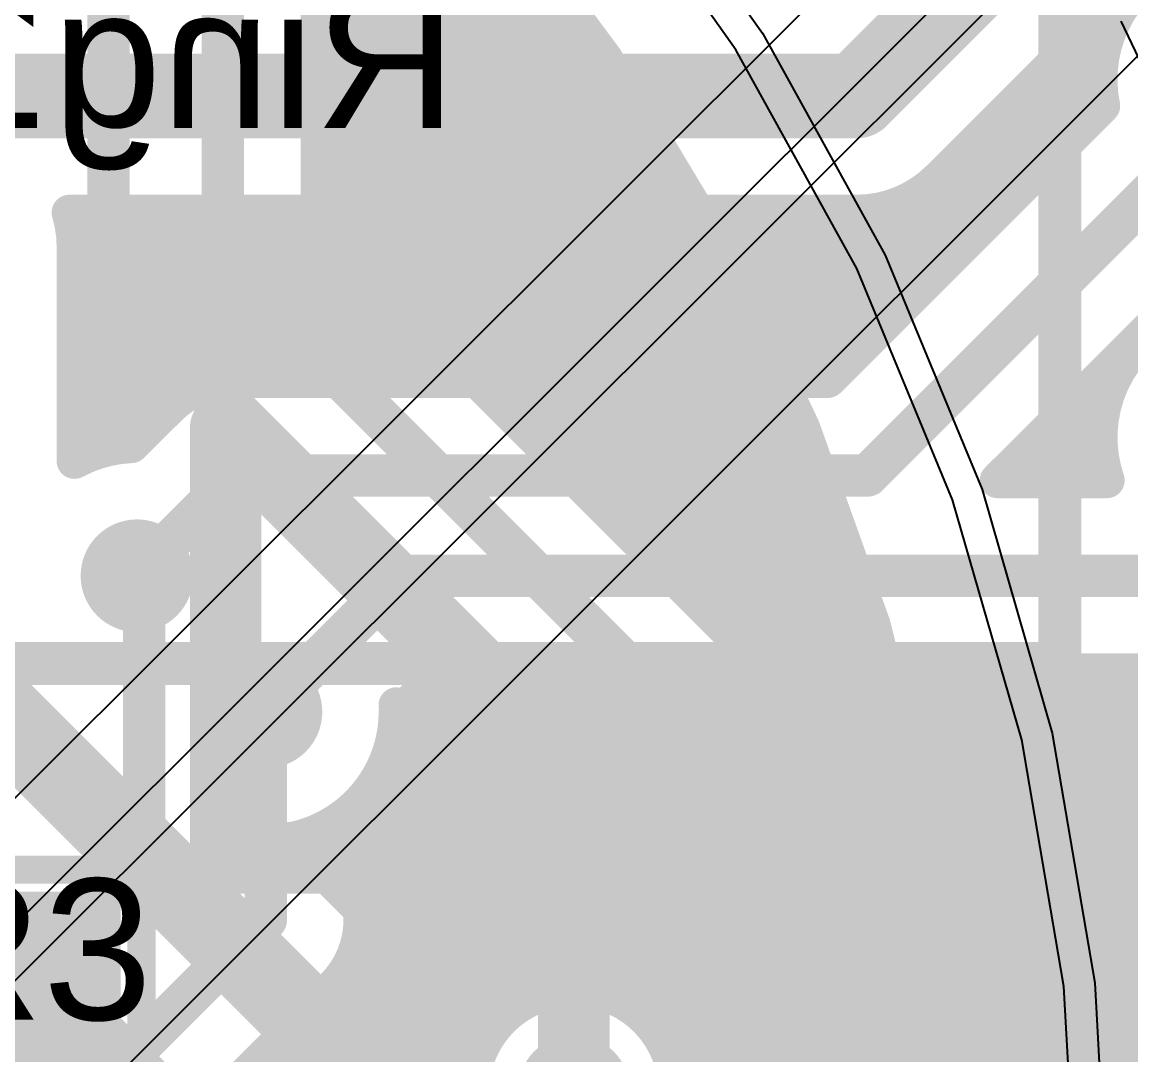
# Model space of a CAD drawing. Header units: inches. Extents: x 0 to 215, y 0 to 215.
# Drawn here: x 0.613 to 0.7678, y 0.7901 to 0.9343 of the extents above; entities that cross this region are included whole.
import ezdxf

# ---------------------------------------------------------------- set-up
doc = ezdxf.new("R2010")
doc.units = ezdxf.units.IN
doc.header["$MEASUREMENT"] = 0
for name, color, linetype in [('BottomLayer', 5, 'Continuous'), ('BottomOverlay', 54, 'Continuous'), ('BottomSolder', 6, 'Continuous'), ('TopLayer', 1, 'Continuous'), ('TopOverlay', 2, 'Continuous'), ('TopPaste', 8, 'Continuous'), ('TopSolder', 216, 'Continuous'), ('ViaHoleLayer', 16, 'Continuous')]:
    doc.layers.add(name, color=color, linetype=linetype)
doc.styles.add('Arial', font='', dxfattribs={"height": 0.2})
doc.styles.get('Arial').set_extended_font_data('Arial')

# ---------------------------------------------------------------- blocks, each defined once
blk = doc.blocks.new('SOIJ_8_L5_3_W5_3_P1_27_LS7_9_BL_8')
at = {"layer": 'TopOverlay'}
for points in [[(0.10723, 0.08884, 0.006, 0.006, 0), (-0.10586, 0.08884, 0.006, 0.006, 0)], [(0.10723, -0.08884, 0.006, 0.006, 0), (0.10723, 0.08884, 0.006, 0.006, 0)]]:
    blk.add_lwpolyline(points, format="xyseb", dxfattribs=at)
blk.add_lwpolyline([(0.10573, 0.08884, 0.003, 0.003, 1), (0.10873, 0.08884, 0.003, 0.003, 1)], format="xyseb", close=True, dxfattribs=at)
blk.add_lwpolyline([(0.10573, 0.08884, 0.003, 0.003, 1), (0.10873, 0.08884, 0.003, 0.003, 1)], format="xyseb", close=True, dxfattribs=at)
blk = doc.blocks.new('FBP4L_L1_0_W1_0_P0_65_BL_EP_9')
at = {"layer": 'TopSolder'}
for p in [(0.01713, 0.00539), (-0.0183, 0.00539), (-0.0183, -0.02218), (0.00729, -0.02218)]:
    blk.add_line(p, (-214.57936, -214.39436), dxfattribs=at)
blk = doc.blocks.new('BF82192__10')
at = {"layer": 'BottomOverlay'}
for points in [[(-0.2949, 0.07112, 0.01, 0.01, -1), (0.29565, 0.07112, 0.01, 0.01, 0)], [(-0.2949, 0.07112, 0.01, 0.01, -1), (0.29565, 0.07112, 0.01, 0.01, 0)], [(0.195, 0.185, 0.01, 0.01, 0), (0.255, 0.125, 0.01, 0.01, 0)], [(0.195, 0.17, 0.01, 0.01, 0), (0.195, 0.185, 0.01, 0.01, 0)], [(0.195, 0.125, 0.01, 0.01, 0), (0.195, 0.17, 0.01, 0.01, 0)], [(0.195, 0.125, 0.01, 0.01, 0), (0.255, 0.125, 0.01, 0.01, 0)]]:
    blk.add_lwpolyline(points, format="xyseb", dxfattribs=at)
for points in [[(0.1925, 0.185, 0.005, 0.005, 1), (0.1975, 0.185, 0.005, 0.005, 1)], [(0.1925, 0.185, 0.005, 0.005, 1), (0.1975, 0.185, 0.005, 0.005, 1)], [(0.1925, 0.17, 0.005, 0.005, 1), (0.1975, 0.17, 0.005, 0.005, 1)], [(0.1925, 0.17, 0.005, 0.005, 1), (0.1975, 0.17, 0.005, 0.005, 1)], [(0.1925, 0.125, 0.005, 0.005, 1), (0.1975, 0.125, 0.005, 0.005, 1)], [(0.1925, 0.125, 0.005, 0.005, 1), (0.1975, 0.125, 0.005, 0.005, 1)], [(0.2525, 0.125, 0.005, 0.005, 1), (0.2575, 0.125, 0.005, 0.005, 1)], [(0.2525, 0.125, 0.005, 0.005, 1), (0.2575, 0.125, 0.005, 0.005, 1)]]:
    blk.add_lwpolyline(points, format="xyseb", close=True, dxfattribs=at)
blk = doc.blocks.new('R0201_43')
at = {"layer": 'TopLayer'}
for points in [[(-0.01673, 0.00787), (-0.00492, 0.00787), (-0.00492, -0.00787), (-0.01673, -0.00787)], [(0.00492, 0.00787), (0.01673, 0.00787), (0.01673, -0.00787), (0.00492, -0.00787)]]:
    blk.add_hatch(color=1, dxfattribs=at).paths.add_polyline_path(points)
at = {"layer": 'TopPaste'}
for points in [[(-0.01673, 0.00787), (-0.00492, 0.00787), (-0.00492, -0.00787), (-0.01673, -0.00787)], [(0.00492, 0.00787), (0.01673, 0.00787), (0.01673, -0.00787), (0.00492, -0.00787)]]:
    blk.add_hatch(color=8, dxfattribs=at).paths.add_polyline_path(points)
at = {"layer": 'TopSolder'}
for points in [[(-0.02073, 0.01187), (-0.00092, 0.01187), (-0.00092, -0.01187), (-0.02073, -0.01187)], [(0.00092, 0.01187), (0.02073, 0.01187), (0.02073, -0.01187), (0.00092, -0.01187)]]:
    blk.add_hatch(color=216, dxfattribs=at).paths.add_polyline_path(points)
at = {"layer": 'TopOverlay'}
for points in [[(-0.02362, 0.01496, 0.00394, 0.00394, 0), (-0.00394, 0.01496, 0.00394, 0.00394, 0)], [(-0.02362, -0.01496, 0.00394, 0.00394, 0), (-0.02362, 0.01496, 0.00394, 0.00394, 0)], [(0.00394, 0.01496, 0.00394, 0.00394, 0), (0.02362, 0.01496, 0.00394, 0.00394, 0)], [(0.02362, -0.01496, 0.00394, 0.00394, 0), (0.02362, 0.01496, 0.00394, 0.00394, 0)], [(-0.02362, -0.01496, 0.00394, 0.00394, 0), (-0.00394, -0.01496, 0.00394, 0.00394, 0)], [(0.00394, -0.01496, 0.00394, 0.00394, 0), (0.02362, -0.01496, 0.00394, 0.00394, 0)]]:
    blk.add_lwpolyline(points, format="xyseb", dxfattribs=at)
for points in [[(-0.02461, 0.01496, 0.00197, 0.00197, 1), (-0.02264, 0.01496, 0.00197, 0.00197, 1)], [(-0.02461, 0.01496, 0.00197, 0.00197, 1), (-0.02264, 0.01496, 0.00197, 0.00197, 1)], [(-0.00492, 0.01496, 0.00197, 0.00197, 1), (-0.00295, 0.01496, 0.00197, 0.00197, 1)], [(0.00295, 0.01496, 0.00197, 0.00197, 1), (0.00492, 0.01496, 0.00197, 0.00197, 1)], [(0.02264, 0.01496, 0.00197, 0.00197, 1), (0.02461, 0.01496, 0.00197, 0.00197, 1)], [(0.02264, 0.01496, 0.00197, 0.00197, 1), (0.02461, 0.01496, 0.00197, 0.00197, 1)], [(-0.02461, -0.01496, 0.00197, 0.00197, 1), (-0.02264, -0.01496, 0.00197, 0.00197, 1)], [(-0.02461, -0.01496, 0.00197, 0.00197, 1), (-0.02264, -0.01496, 0.00197, 0.00197, 1)], [(-0.00492, -0.01496, 0.00197, 0.00197, 1), (-0.00295, -0.01496, 0.00197, 0.00197, 1)], [(0.00295, -0.01496, 0.00197, 0.00197, 1), (0.00492, -0.01496, 0.00197, 0.00197, 1)], [(0.02264, -0.01496, 0.00197, 0.00197, 1), (0.02461, -0.01496, 0.00197, 0.00197, 1)], [(0.02264, -0.01496, 0.00197, 0.00197, 1), (0.02461, -0.01496, 0.00197, 0.00197, 1)]]:
    blk.add_lwpolyline(points, format="xyseb", close=True, dxfattribs=at)
blk = doc.blocks.new('____73')
at = {"layer": 'BottomLayer'}
for p, q in [((0.24683, 0.27558), (0.26732, 0.24671)), ((0.33252, 0.21648), (0.31742, 0.24841)), ((0.26732, 0.24671), (0.28444, 0.21572)), ((0.28444, 0.21572), (0.29799, 0.18301)), ((0.29799, 0.18301), (0.30779, 0.14899)), ((0.30779, 0.14899), (0.31372, 0.11409)), ((0.31372, 0.11409), (0.31571, 0.07874))]:
    blk.add_line(p, q, dxfattribs=at)
at = {"layer": 'BottomSolder'}
for p, q in [((0.26363, 0.24439), (0.24343, 0.27287)), ((0.26363, 0.24439), (0.24343, 0.27287)), ((0.28052, 0.21383), (0.26363, 0.24439)), ((0.28052, 0.21383), (0.26363, 0.24439)), ((0.29388, 0.18157), (0.28052, 0.21383)), ((0.29388, 0.18157), (0.28052, 0.21383)), ((0.30355, 0.14802), (0.29388, 0.18157)), ((0.30355, 0.14802), (0.29388, 0.18157)), ((0.3094, 0.1136), (0.30355, 0.14802)), ((0.3094, 0.1136), (0.30355, 0.14802)), ((0.31132, 0.07939), (0.3094, 0.1136)), ((0.31132, 0.07939), (0.3094, 0.1136))]:
    blk.add_line(p, q, dxfattribs=at)

msp = doc.modelspace()

# ---------------------------------------------------------------- hatches: boundary and pattern name
at = {"layer": 'BottomLayer'}
h = msp.add_hatch(color=5, dxfattribs=at)
edge = h.paths.add_edge_path()
edge.add_arc((0.629, 0.857), 0.00787, 0, 360)
h = msp.add_hatch(color=5, dxfattribs=at)
edge = h.paths.add_edge_path()
edge.add_arc((0.647, 0.838), 0.00787, 0, 360)
h = msp.add_hatch(color=5, dxfattribs=at)
edge = h.paths.add_edge_path()
edge.add_arc((0.69, 0.785), 0.00787, 0, 360)
at = {"layer": 'TopLayer'}
h = msp.add_hatch(color=1, dxfattribs=at)
edge = h.paths.add_edge_path()
edge.add_arc((0.629, 0.857), 0.00787, 0, 360)
h = msp.add_hatch(color=1, dxfattribs=at)
edge = h.paths.add_edge_path()
edge.add_arc((0.647, 0.838), 0.00787, 0, 360)
h = msp.add_hatch(color=1, dxfattribs=at)
edge = h.paths.add_edge_path()
edge.add_arc((0.69, 0.785), 0.00787, 0, 360)
at = {"layer": 'ViaHoleLayer'}
h = msp.add_hatch(color=16, dxfattribs=at)
edge = h.paths.add_edge_path()
edge.add_arc((0.629, 0.857), 0.00394, 0, 360)
h = msp.add_hatch(color=16, dxfattribs=at)
edge = h.paths.add_edge_path()
edge.add_arc((0.647, 0.838), 0.00394, 0, 360)

# ---------------------------------------------------------------- linework, layer by layer
at = {"layer": 'BottomLayer'}
for points in [[(0.641, 0.901, 0.00591, 0.00591, 0), (0.641, 0.96088, 0.00591, 0.00591, 0)], [(0.65433, 0.90652, 0.005, 0.005, 0), (0.65433, 0.96088, 0.005, 0.005, 0)], [(0.625, 0.898, 0.00591, 0.00591, 0), (0.625, 0.954, 0.00591, 0.00591, 0)], [(0.67812, 0.9475, 0.005, 0.005, 0), (0.69713, 0.9207, 0.005, 0.005, 0)], [(0.65433, 0.93566, 0.005, 0.005, 0), (0.68652, 0.93566, 0.005, 0.005, 0)], [(0.65433, 0.93164, 0.005, 0.005, 0), (0.68937, 0.93164, 0.005, 0.005, 0)], [(0.65433, 0.92763, 0.005, 0.005, 0), (0.69222, 0.92763, 0.005, 0.005, 0)], [(0.65433, 0.92361, 0.005, 0.005, 0), (0.69507, 0.92361, 0.005, 0.005, 0)], [(0.69713, 0.9207, 0.005, 0.005, 0), (0.71303, 0.89194, 0.005, 0.005, 0)], [(0.65433, 0.9196, 0.005, 0.005, 0), (0.69775, 0.9196, 0.005, 0.005, 0)], [(0.65433, 0.91558, 0.005, 0.005, 0), (0.69996, 0.91558, 0.005, 0.005, 0)], [(0.65433, 0.91156, 0.005, 0.005, 0), (0.70218, 0.91156, 0.005, 0.005, 0)], [(0.65433, 0.90755, 0.005, 0.005, 0), (0.7044, 0.90755, 0.005, 0.005, 0)], [(0.65433, 0.90652, 0.005, 0.005, 0), (0.73442, 0.82642, 0.005, 0.005, 0)], [(0.65731, 0.90353, 0.005, 0.005, 0), (0.70662, 0.90353, 0.005, 0.005, 0)], [(0.641, 0.901, 0.00591, 0.00591, 0), (0.725, 0.817, 0.00591, 0.00591, 0)], [(0.625, 0.898, 0.00591, 0.00591, 0), (0.70476, 0.81824, 0.00591, 0.00591, 0)], [(0.66133, 0.89952, 0.005, 0.005, 0), (0.70884, 0.89952, 0.005, 0.005, 0)], [(0.66535, 0.8955, 0.005, 0.005, 0), (0.71106, 0.8955, 0.005, 0.005, 0)], [(0.66936, 0.89149, 0.005, 0.005, 0), (0.71322, 0.89149, 0.005, 0.005, 0)], [(0.71303, 0.89194, 0.005, 0.005, 0), (0.72561, 0.86158, 0.005, 0.005, 0)], [(0.67338, 0.88747, 0.005, 0.005, 0), (0.71488, 0.88747, 0.005, 0.005, 0)], [(0.67739, 0.88345, 0.005, 0.005, 0), (0.71654, 0.88345, 0.005, 0.005, 0)], [(0.68141, 0.87944, 0.005, 0.005, 0), (0.71821, 0.87944, 0.005, 0.005, 0)], [(0.68542, 0.87542, 0.005, 0.005, 0), (0.71987, 0.87542, 0.005, 0.005, 0)], [(0.68944, 0.87141, 0.005, 0.005, 0), (0.72154, 0.87141, 0.005, 0.005, 0)], [(0.69346, 0.86739, 0.005, 0.005, 0), (0.7232, 0.86739, 0.005, 0.005, 0)], [(0.69747, 0.86338, 0.005, 0.005, 0), (0.72486, 0.86338, 0.005, 0.005, 0)], [(0.72561, 0.86158, 0.005, 0.005, 0), (0.7347, 0.83, 0.005, 0.005, 0)], [(0.70149, 0.85936, 0.005, 0.005, 0), (0.72625, 0.85936, 0.005, 0.005, 0)], [(0.629, 0.857, 0.00591, 0.00591, 0), (0.63, 0.856, 0.00591, 0.00591, 0)], [(0.63, 0.81817, 0.00591, 0.00591, 0), (0.63, 0.856, 0.00591, 0.00591, 0)], [(0.7055, 0.85534, 0.005, 0.005, 0), (0.7274, 0.85534, 0.005, 0.005, 0)], [(0.70952, 0.85133, 0.005, 0.005, 0), (0.72856, 0.85133, 0.005, 0.005, 0)], [(0.71353, 0.84731, 0.005, 0.005, 0), (0.72972, 0.84731, 0.005, 0.005, 0)], [(0.71755, 0.8433, 0.005, 0.005, 0), (0.73087, 0.8433, 0.005, 0.005, 0)], [(0.647, 0.809, 0.00591, 0.00591, 0), (0.647, 0.838, 0.00591, 0.00591, 0)], [(0.66522, 0.83893, 0.005, 0.005, 0), (0.69144, 0.81272, 0.005, 0.005, 0)], [(0.72157, 0.83928, 0.005, 0.005, 0), (0.73203, 0.83928, 0.005, 0.005, 0)], [(0.66525, 0.838, 0.005, 0.005, -0.190252), (0.66033, 0.82553, 0.005, 0.005, 0)], [(0.66504, 0.83527, 0.005, 0.005, 0), (0.66889, 0.83527, 0.005, 0.005, 0)], [(0.72558, 0.83527, 0.005, 0.005, 0), (0.73319, 0.83527, 0.005, 0.005, 0)], [(0.66395, 0.83125, 0.005, 0.005, 0), (0.6729, 0.83125, 0.005, 0.005, 0)], [(0.7296, 0.83125, 0.005, 0.005, 0), (0.73434, 0.83125, 0.005, 0.005, 0)], [(0.7347, 0.83, 0.005, 0.005, 0), (0.73552, 0.82518, 0.005, 0.005, 0)], [(0.66173, 0.82723, 0.005, 0.005, 0), (0.67692, 0.82723, 0.005, 0.005, 0)], [(0.66033, 0.809, 0.005, 0.005, 0), (0.66033, 0.82553, 0.005, 0.005, 0)], [(0.66033, 0.82322, 0.005, 0.005, 0), (0.68093, 0.82322, 0.005, 0.005, 0)], [(0.56391, 0.75209, 0.00591, 0.00591, 0), (0.63, 0.81817, 0.00591, 0.00591, 0)], [(0.66033, 0.8192, 0.005, 0.005, 0), (0.68495, 0.8192, 0.005, 0.005, 0)], [(0.70476, 0.71544, 0.00591, 0.00591, 0), (0.70476, 0.81824, 0.00591, 0.00591, 0)], [(0.725, 0.69637, 0.00591, 0.00591, 0), (0.725, 0.817, 0.00591, 0.00591, 0)], [(0.66033, 0.81519, 0.005, 0.005, 0), (0.68897, 0.81519, 0.005, 0.005, 0)], [(0.69144, 0.79924, 0.005, 0.005, 0), (0.69144, 0.81272, 0.005, 0.005, 0)], [(0.66033, 0.81117, 0.005, 0.005, 0), (0.69144, 0.81117, 0.005, 0.005, 0)], [(0.58, 0.742, 0.00591, 0.00591, 0), (0.647, 0.809, 0.00591, 0.00591, 0)], [(0.66033, 0.809, 0.005, 0.005, -0.198912), (0.65642, 0.79958, 0.005, 0.005, 0)], [(0.66033, 0.809, 0.005, 0.005, -0.198912), (0.65642, 0.79958, 0.005, 0.005, 0)], [(0.73833, 0.80868, 0.005, 0.005, 0), (0.74021, 0.7976, 0.005, 0.005, 0)], [(0.73833, 0.69642, 0.005, 0.005, 0), (0.73833, 0.80868, 0.005, 0.005, 0)], [(0.6602, 0.80716, 0.005, 0.005, 0), (0.69144, 0.80716, 0.005, 0.005, 0)], [(0.65897, 0.80314, 0.005, 0.005, 0), (0.69144, 0.80314, 0.005, 0.005, 0)], [(0.63858, 0.78174, 0.005, 0.005, 0), (0.65642, 0.79958, 0.005, 0.005, 0)], [(0.65597, 0.79912, 0.005, 0.005, 0), (0.6877, 0.79912, 0.005, 0.005, 0)], [(0.69144, 0.77076, 0.005, 0.005, -1.10601), (0.69144, 0.79924, 0.005, 0.005, 0)], [(0.74021, 0.7976, 0.005, 0.005, 0), (0.74199, 0.76588, 0.005, 0.005, 0)], [(0.65196, 0.79511, 0.005, 0.005, 0), (0.67987, 0.79511, 0.005, 0.005, 0)], [(0.64794, 0.79109, 0.005, 0.005, 0), (0.67705, 0.79109, 0.005, 0.005, 0)]]:
    msp.add_lwpolyline(points, format="xyseb", dxfattribs=at)
for points in [[(0.65308, 0.93566, 0.0025, 0.0025, 1), (0.65558, 0.93566, 0.0025, 0.0025, 1)], [(0.68527, 0.93566, 0.0025, 0.0025, 1), (0.68777, 0.93566, 0.0025, 0.0025, 1)], [(0.65308, 0.93164, 0.0025, 0.0025, 1), (0.65558, 0.93164, 0.0025, 0.0025, 1)], [(0.68812, 0.93164, 0.0025, 0.0025, 1), (0.69062, 0.93164, 0.0025, 0.0025, 1)], [(0.65308, 0.92763, 0.0025, 0.0025, 1), (0.65558, 0.92763, 0.0025, 0.0025, 1)], [(0.69097, 0.92763, 0.0025, 0.0025, 1), (0.69347, 0.92763, 0.0025, 0.0025, 1)], [(0.65308, 0.92361, 0.0025, 0.0025, 1), (0.65558, 0.92361, 0.0025, 0.0025, 1)], [(0.69382, 0.92361, 0.0025, 0.0025, 1), (0.69632, 0.92361, 0.0025, 0.0025, 1)], [(0.69588, 0.9207, 0.0025, 0.0025, 1), (0.69838, 0.9207, 0.0025, 0.0025, 1)], [(0.69588, 0.9207, 0.0025, 0.0025, 1), (0.69838, 0.9207, 0.0025, 0.0025, 1)], [(0.65308, 0.9196, 0.0025, 0.0025, 1), (0.65558, 0.9196, 0.0025, 0.0025, 1)], [(0.6965, 0.9196, 0.0025, 0.0025, 1), (0.699, 0.9196, 0.0025, 0.0025, 1)], [(0.65308, 0.91558, 0.0025, 0.0025, 1), (0.65558, 0.91558, 0.0025, 0.0025, 1)], [(0.69871, 0.91558, 0.0025, 0.0025, 1), (0.70121, 0.91558, 0.0025, 0.0025, 1)], [(0.65308, 0.91156, 0.0025, 0.0025, 1), (0.65558, 0.91156, 0.0025, 0.0025, 1)], [(0.70093, 0.91156, 0.0025, 0.0025, 1), (0.70343, 0.91156, 0.0025, 0.0025, 1)], [(0.65308, 0.90755, 0.0025, 0.0025, 1), (0.65558, 0.90755, 0.0025, 0.0025, 1)], [(0.65308, 0.90652, 0.0025, 0.0025, 1), (0.65558, 0.90652, 0.0025, 0.0025, 1)], [(0.65308, 0.90652, 0.0025, 0.0025, 1), (0.65558, 0.90652, 0.0025, 0.0025, 1)], [(0.70315, 0.90755, 0.0025, 0.0025, 1), (0.70565, 0.90755, 0.0025, 0.0025, 1)], [(0.65606, 0.90353, 0.0025, 0.0025, 1), (0.65856, 0.90353, 0.0025, 0.0025, 1)], [(0.70537, 0.90353, 0.0025, 0.0025, 1), (0.70787, 0.90353, 0.0025, 0.0025, 1)], [(0.63952, 0.901, 0.00295, 0.00295, 1), (0.64248, 0.901, 0.00295, 0.00295, 1)], [(0.63952, 0.901, 0.00295, 0.00295, 1), (0.64248, 0.901, 0.00295, 0.00295, 1)], [(0.62352, 0.898, 0.00295, 0.00295, 1), (0.62648, 0.898, 0.00295, 0.00295, 1)], [(0.62352, 0.898, 0.00295, 0.00295, 1), (0.62648, 0.898, 0.00295, 0.00295, 1)], [(0.66008, 0.89952, 0.0025, 0.0025, 1), (0.66258, 0.89952, 0.0025, 0.0025, 1)], [(0.70759, 0.89952, 0.0025, 0.0025, 1), (0.71009, 0.89952, 0.0025, 0.0025, 1)], [(0.6641, 0.8955, 0.0025, 0.0025, 1), (0.6666, 0.8955, 0.0025, 0.0025, 1)], [(0.70981, 0.8955, 0.0025, 0.0025, 1), (0.71231, 0.8955, 0.0025, 0.0025, 1)], [(0.66811, 0.89149, 0.0025, 0.0025, 1), (0.67061, 0.89149, 0.0025, 0.0025, 1)], [(0.71178, 0.89194, 0.0025, 0.0025, 1), (0.71428, 0.89194, 0.0025, 0.0025, 1)], [(0.71178, 0.89194, 0.0025, 0.0025, 1), (0.71428, 0.89194, 0.0025, 0.0025, 1)], [(0.71197, 0.89149, 0.0025, 0.0025, 1), (0.71447, 0.89149, 0.0025, 0.0025, 1)], [(0.67213, 0.88747, 0.0025, 0.0025, 1), (0.67463, 0.88747, 0.0025, 0.0025, 1)], [(0.71363, 0.88747, 0.0025, 0.0025, 1), (0.71613, 0.88747, 0.0025, 0.0025, 1)], [(0.67614, 0.88345, 0.0025, 0.0025, 1), (0.67864, 0.88345, 0.0025, 0.0025, 1)], [(0.7153, 0.88345, 0.0025, 0.0025, 1), (0.71779, 0.88345, 0.0025, 0.0025, 1)], [(0.68016, 0.87944, 0.0025, 0.0025, 1), (0.68266, 0.87944, 0.0025, 0.0025, 1)], [(0.71696, 0.87944, 0.0025, 0.0025, 1), (0.71946, 0.87944, 0.0025, 0.0025, 1)], [(0.68417, 0.87542, 0.0025, 0.0025, 1), (0.68667, 0.87542, 0.0025, 0.0025, 1)], [(0.71862, 0.87542, 0.0025, 0.0025, 1), (0.72112, 0.87542, 0.0025, 0.0025, 1)], [(0.68819, 0.87141, 0.0025, 0.0025, 1), (0.69069, 0.87141, 0.0025, 0.0025, 1)], [(0.72029, 0.87141, 0.0025, 0.0025, 1), (0.72279, 0.87141, 0.0025, 0.0025, 1)], [(0.69221, 0.86739, 0.0025, 0.0025, 1), (0.69471, 0.86739, 0.0025, 0.0025, 1)], [(0.72195, 0.86739, 0.0025, 0.0025, 1), (0.72445, 0.86739, 0.0025, 0.0025, 1)], [(0.69622, 0.86338, 0.0025, 0.0025, 1), (0.69872, 0.86338, 0.0025, 0.0025, 1)], [(0.72361, 0.86338, 0.0025, 0.0025, 1), (0.72611, 0.86338, 0.0025, 0.0025, 1)], [(0.72436, 0.86158, 0.0025, 0.0025, 1), (0.72686, 0.86158, 0.0025, 0.0025, 1)], [(0.72436, 0.86158, 0.0025, 0.0025, 1), (0.72686, 0.86158, 0.0025, 0.0025, 1)], [(0.70024, 0.85936, 0.0025, 0.0025, 1), (0.70274, 0.85936, 0.0025, 0.0025, 1)], [(0.725, 0.85936, 0.0025, 0.0025, 1), (0.7275, 0.85936, 0.0025, 0.0025, 1)], [(0.62752, 0.857, 0.00295, 0.00295, 1), (0.63048, 0.857, 0.00295, 0.00295, 1)], [(0.62852, 0.856, 0.00295, 0.00295, 1), (0.63148, 0.856, 0.00295, 0.00295, 1)], [(0.62852, 0.856, 0.00295, 0.00295, 1), (0.63148, 0.856, 0.00295, 0.00295, 1)], [(0.70425, 0.85534, 0.0025, 0.0025, 1), (0.70675, 0.85534, 0.0025, 0.0025, 1)], [(0.72615, 0.85534, 0.0025, 0.0025, 1), (0.72865, 0.85534, 0.0025, 0.0025, 1)], [(0.70827, 0.85133, 0.0025, 0.0025, 1), (0.71077, 0.85133, 0.0025, 0.0025, 1)], [(0.72731, 0.85133, 0.0025, 0.0025, 1), (0.72981, 0.85133, 0.0025, 0.0025, 1)], [(0.71228, 0.84731, 0.0025, 0.0025, 1), (0.71478, 0.84731, 0.0025, 0.0025, 1)], [(0.72847, 0.84731, 0.0025, 0.0025, 1), (0.73097, 0.84731, 0.0025, 0.0025, 1)], [(0.7163, 0.8433, 0.0025, 0.0025, 1), (0.7188, 0.8433, 0.0025, 0.0025, 1)], [(0.72962, 0.8433, 0.0025, 0.0025, 1), (0.73212, 0.8433, 0.0025, 0.0025, 1)], [(0.64552, 0.838, 0.00295, 0.00295, 1), (0.64848, 0.838, 0.00295, 0.00295, 1)], [(0.66397, 0.83893, 0.0025, 0.0025, 1), (0.66647, 0.83893, 0.0025, 0.0025, 1)], [(0.72032, 0.83928, 0.0025, 0.0025, 1), (0.72282, 0.83928, 0.0025, 0.0025, 1)], [(0.73078, 0.83928, 0.0025, 0.0025, 1), (0.73328, 0.83928, 0.0025, 0.0025, 1)], [(0.664, 0.838, 0.0025, 0.0025, 1), (0.6665, 0.838, 0.0025, 0.0025, 1)], [(0.66379, 0.83527, 0.0025, 0.0025, 1), (0.66629, 0.83527, 0.0025, 0.0025, 1)], [(0.66764, 0.83527, 0.0025, 0.0025, 1), (0.67014, 0.83527, 0.0025, 0.0025, 1)], [(0.72433, 0.83527, 0.0025, 0.0025, 1), (0.72683, 0.83527, 0.0025, 0.0025, 1)], [(0.73194, 0.83527, 0.0025, 0.0025, 1), (0.73444, 0.83527, 0.0025, 0.0025, 1)], [(0.6627, 0.83125, 0.0025, 0.0025, 1), (0.6652, 0.83125, 0.0025, 0.0025, 1)], [(0.67165, 0.83125, 0.0025, 0.0025, 1), (0.67415, 0.83125, 0.0025, 0.0025, 1)], [(0.72835, 0.83125, 0.0025, 0.0025, 1), (0.73085, 0.83125, 0.0025, 0.0025, 1)], [(0.73309, 0.83125, 0.0025, 0.0025, 1), (0.73559, 0.83125, 0.0025, 0.0025, 1)], [(0.73345, 0.83, 0.0025, 0.0025, 1), (0.73595, 0.83, 0.0025, 0.0025, 1)], [(0.73345, 0.83, 0.0025, 0.0025, 1), (0.73595, 0.83, 0.0025, 0.0025, 1)], [(0.66048, 0.82723, 0.0025, 0.0025, 1), (0.66298, 0.82723, 0.0025, 0.0025, 1)], [(0.67567, 0.82723, 0.0025, 0.0025, 1), (0.67817, 0.82723, 0.0025, 0.0025, 1)], [(0.73317, 0.82642, 0.0025, 0.0025, 1), (0.73567, 0.82642, 0.0025, 0.0025, 1)], [(0.65908, 0.82553, 0.0025, 0.0025, 1), (0.66158, 0.82553, 0.0025, 0.0025, 1)], [(0.65908, 0.82553, 0.0025, 0.0025, 1), (0.66158, 0.82553, 0.0025, 0.0025, 1)], [(0.73427, 0.82518, 0.0025, 0.0025, 1), (0.73677, 0.82518, 0.0025, 0.0025, 1)], [(0.65908, 0.82322, 0.0025, 0.0025, 1), (0.66158, 0.82322, 0.0025, 0.0025, 1)], [(0.67968, 0.82322, 0.0025, 0.0025, 1), (0.68218, 0.82322, 0.0025, 0.0025, 1)], [(0.62852, 0.81817, 0.00295, 0.00295, 1), (0.63148, 0.81817, 0.00295, 0.00295, 1)], [(0.62852, 0.81817, 0.00295, 0.00295, 1), (0.63148, 0.81817, 0.00295, 0.00295, 1)], [(0.65908, 0.8192, 0.0025, 0.0025, 1), (0.66158, 0.8192, 0.0025, 0.0025, 1)], [(0.6837, 0.8192, 0.0025, 0.0025, 1), (0.6862, 0.8192, 0.0025, 0.0025, 1)], [(0.70329, 0.81824, 0.00295, 0.00295, 1), (0.70624, 0.81824, 0.00295, 0.00295, 1)], [(0.70329, 0.81824, 0.00295, 0.00295, 1), (0.70624, 0.81824, 0.00295, 0.00295, 1)], [(0.72352, 0.817, 0.00295, 0.00295, 1), (0.72648, 0.817, 0.00295, 0.00295, 1)], [(0.72352, 0.817, 0.00295, 0.00295, 1), (0.72648, 0.817, 0.00295, 0.00295, 1)], [(0.65908, 0.81519, 0.0025, 0.0025, 1), (0.66158, 0.81519, 0.0025, 0.0025, 1)], [(0.68772, 0.81519, 0.0025, 0.0025, 1), (0.69022, 0.81519, 0.0025, 0.0025, 1)], [(0.69019, 0.81272, 0.0025, 0.0025, 1), (0.69269, 0.81272, 0.0025, 0.0025, 1)], [(0.69019, 0.81272, 0.0025, 0.0025, 1), (0.69269, 0.81272, 0.0025, 0.0025, 1)], [(0.65908, 0.81117, 0.0025, 0.0025, 1), (0.66158, 0.81117, 0.0025, 0.0025, 1)], [(0.69019, 0.81117, 0.0025, 0.0025, 1), (0.69269, 0.81117, 0.0025, 0.0025, 1)], [(0.64552, 0.809, 0.00295, 0.00295, 1), (0.64848, 0.809, 0.00295, 0.00295, 1)], [(0.64552, 0.809, 0.00295, 0.00295, 1), (0.64848, 0.809, 0.00295, 0.00295, 1)], [(0.65908, 0.809, 0.0025, 0.0025, 1), (0.66158, 0.809, 0.0025, 0.0025, 1)], [(0.65908, 0.809, 0.0025, 0.0025, 1), (0.66158, 0.809, 0.0025, 0.0025, 1)], [(0.65908, 0.809, 0.0025, 0.0025, 1), (0.66158, 0.809, 0.0025, 0.0025, 1)], [(0.73708, 0.80868, 0.0025, 0.0025, 1), (0.73958, 0.80868, 0.0025, 0.0025, 1)], [(0.73708, 0.80868, 0.0025, 0.0025, 1), (0.73958, 0.80868, 0.0025, 0.0025, 1)], [(0.65895, 0.80716, 0.0025, 0.0025, 1), (0.66145, 0.80716, 0.0025, 0.0025, 1)], [(0.69019, 0.80716, 0.0025, 0.0025, 1), (0.69269, 0.80716, 0.0025, 0.0025, 1)], [(0.65772, 0.80314, 0.0025, 0.0025, 1), (0.66022, 0.80314, 0.0025, 0.0025, 1)], [(0.69019, 0.80314, 0.0025, 0.0025, 1), (0.69269, 0.80314, 0.0025, 0.0025, 1)], [(0.65517, 0.79958, 0.0025, 0.0025, 1), (0.65767, 0.79958, 0.0025, 0.0025, 1)], [(0.65517, 0.79958, 0.0025, 0.0025, 1), (0.65767, 0.79958, 0.0025, 0.0025, 1)], [(0.65517, 0.79958, 0.0025, 0.0025, 1), (0.65767, 0.79958, 0.0025, 0.0025, 1)], [(0.65472, 0.79912, 0.0025, 0.0025, 1), (0.65722, 0.79912, 0.0025, 0.0025, 1)], [(0.68645, 0.79912, 0.0025, 0.0025, 1), (0.68895, 0.79912, 0.0025, 0.0025, 1)], [(0.69019, 0.79924, 0.0025, 0.0025, 1), (0.69269, 0.79924, 0.0025, 0.0025, 1)], [(0.69019, 0.79924, 0.0025, 0.0025, 1), (0.69269, 0.79924, 0.0025, 0.0025, 1)], [(0.73896, 0.7976, 0.0025, 0.0025, 1), (0.74146, 0.7976, 0.0025, 0.0025, 1)], [(0.73896, 0.7976, 0.0025, 0.0025, 1), (0.74146, 0.7976, 0.0025, 0.0025, 1)], [(0.65071, 0.79511, 0.0025, 0.0025, 1), (0.65321, 0.79511, 0.0025, 0.0025, 1)], [(0.67862, 0.79511, 0.0025, 0.0025, 1), (0.68112, 0.79511, 0.0025, 0.0025, 1)], [(0.64669, 0.79109, 0.0025, 0.0025, 1), (0.64919, 0.79109, 0.0025, 0.0025, 1)], [(0.6758, 0.79109, 0.0025, 0.0025, 1), (0.6783, 0.79109, 0.0025, 0.0025, 1)]]:
    msp.add_lwpolyline(points, format="xyseb", close=True, dxfattribs=at)
at = {"layer": 'TopLayer'}
for points in [[(0.7295, 0.92399, 0.01181, 0.01181, 0), (0.78182, 0.97632, 0.01181, 0.01181, 0)], [(0.74104, 0.91251, 0.005, 0.005, 0), (0.78642, 0.95789, 0.005, 0.005, 0)], [(0.76377, 0.92262, 0.005, 0.005, -0.47468), (0.78182, 0.94474, 0.005, 0.005, 0)], [(0.76017, 0.93164, 0.005, 0.005, 0), (0.76419, 0.93164, 0.005, 0.005, 0)], [(0.58293, 0.92399, 0.01181, 0.01181, 0), (0.7295, 0.92399, 0.01181, 0.01181, 0)], [(0.731, 0.871, 0.00591, 0.00591, 0), (0.78632, 0.92632, 0.00591, 0.00591, 0)], [(0.75616, 0.92763, 0.005, 0.005, 0), (0.76345, 0.92763, 0.005, 0.005, 0)], [(0.75214, 0.92361, 0.005, 0.005, 0), (0.7636, 0.92361, 0.005, 0.005, 0)], [(0.72548, 0.88433, 0.005, 0.005, 0), (0.76377, 0.92262, 0.005, 0.005, 0)], [(0.74813, 0.9196, 0.005, 0.005, 0), (0.76075, 0.9196, 0.005, 0.005, 0)], [(0.74411, 0.91558, 0.005, 0.005, 0), (0.75673, 0.91558, 0.005, 0.005, 0)], [(0.74104, 0.91251, 0.005, 0.005, -0.199638), (0.7295, 0.90771, 0.005, 0.005, 0)], [(0.74101, 0.91248, 0.005, 0.005, -0.198912), (0.7295, 0.90771, 0.005, 0.005, 0)], [(0.74002, 0.91156, 0.005, 0.005, 0), (0.75272, 0.91156, 0.005, 0.005, 0)], [(0.61958, 0.90771, 0.005, 0.005, 0), (0.7295, 0.90771, 0.005, 0.005, 0)], [(0.61958, 0.90771, 0.005, 0.005, -0.073502), (0.62028, 0.903, 0.005, 0.005, 0)], [(0.61958, 0.90771, 0.005, 0.005, -0.073502), (0.62028, 0.903, 0.005, 0.005, 0)], [(0.74917, 0.87033, 0.005, 0.005, 0), (0.78674, 0.90789, 0.005, 0.005, 0)], [(0.61963, 0.90755, 0.005, 0.005, 0), (0.7487, 0.90755, 0.005, 0.005, 0)], [(0.62027, 0.90353, 0.005, 0.005, 0), (0.74469, 0.90353, 0.005, 0.005, 0)], [(0.62028, 0.87303, 0.005, 0.005, 0), (0.62028, 0.903, 0.005, 0.005, 0)], [(0.62028, 0.89952, 0.005, 0.005, 0), (0.74067, 0.89952, 0.005, 0.005, 0)], [(0.62028, 0.8955, 0.005, 0.005, 0), (0.73665, 0.8955, 0.005, 0.005, 0)], [(0.7644, 0.87033, 0.005, 0.005, -0.514874), (0.78182, 0.89474, 0.005, 0.005, 0)], [(0.62028, 0.89149, 0.005, 0.005, 0), (0.73264, 0.89149, 0.005, 0.005, 0)], [(0.62028, 0.88747, 0.005, 0.005, 0), (0.72862, 0.88747, 0.005, 0.005, 0)], [(0.62028, 0.88345, 0.005, 0.005, 0), (0.6381, 0.88345, 0.005, 0.005, 0)], [(0.63342, 0.88042, 0.005, 0.005, -0.198912), (0.64284, 0.88433, 0.005, 0.005, 0)], [(0.63342, 0.88042, 0.005, 0.005, -0.198912), (0.64284, 0.88433, 0.005, 0.005, 0)], [(0.64284, 0.88433, 0.005, 0.005, 0), (0.72548, 0.88433, 0.005, 0.005, 0)], [(0.62822, 0.87523, 0.005, 0.005, 0), (0.63342, 0.88042, 0.005, 0.005, 0)], [(0.62028, 0.87944, 0.005, 0.005, 0), (0.63243, 0.87944, 0.005, 0.005, 0)], [(0.75829, 0.87944, 0.005, 0.005, 0), (0.76367, 0.87944, 0.005, 0.005, 0)], [(0.62028, 0.87542, 0.005, 0.005, 0), (0.62841, 0.87542, 0.005, 0.005, 0)], [(0.62028, 0.87303, 0.005, 0.005, -0.114419), (0.62822, 0.87523, 0.005, 0.005, 0)], [(0.75427, 0.87542, 0.005, 0.005, 0), (0.76342, 0.87542, 0.005, 0.005, 0)], [(0.629, 0.85716, 0.00591, 0.00591, 0), (0.64284, 0.871, 0.00591, 0.00591, 0)], [(0.64284, 0.871, 0.00591, 0.00591, 0), (0.731, 0.871, 0.00591, 0.00591, 0)], [(0.75025, 0.87141, 0.005, 0.005, 0), (0.76407, 0.87141, 0.005, 0.005, 0)], [(0.74917, 0.87033, 0.005, 0.005, 0), (0.7644, 0.87033, 0.005, 0.005, 0)], [(0.629, 0.857, 0.00591, 0.00591, 0), (0.629, 0.85716, 0.00591, 0.00591, 0)], [(0.647, 0.838, 0.00591, 0.00591, 0), (0.666, 0.857, 0.00591, 0.00591, 0)], [(0.666, 0.857, 0.00591, 0.00591, 0), (0.77655, 0.857, 0.00591, 0.00591, 0)], [(0.604, 0.84365, 0.01181, 0.01181, 0), (0.70803, 0.73961, 0.01181, 0.01181, 0)], [(0.66524, 0.83739, 0.005, 0.005, 0), (0.67152, 0.84367, 0.005, 0.005, 0)], [(0.67114, 0.8433, 0.005, 0.005, 0), (0.89614, 0.8433, 0.005, 0.005, 0)], [(0.67152, 0.84367, 0.005, 0.005, 0), (0.77655, 0.84367, 0.005, 0.005, 0)], [(0.66713, 0.83928, 0.005, 0.005, 0), (0.89614, 0.83928, 0.005, 0.005, 0)], [(0.66524, 0.83739, 0.005, 0.005, -0.348343), (0.65056, 0.8201, 0.005, 0.005, 0)], [(0.66504, 0.83527, 0.005, 0.005, 0), (0.89614, 0.83527, 0.005, 0.005, 0)], [(0.66395, 0.83125, 0.005, 0.005, 0), (0.89614, 0.83125, 0.005, 0.005, 0)], [(0.66173, 0.82723, 0.005, 0.005, 0), (0.89614, 0.82723, 0.005, 0.005, 0)], [(0.6577, 0.82322, 0.005, 0.005, 0), (0.89614, 0.82322, 0.005, 0.005, 0)], [(0.65056, 0.8201, 0.005, 0.005, 0), (0.67795, 0.79272, 0.005, 0.005, 0)], [(0.65147, 0.8192, 0.005, 0.005, 0), (0.89614, 0.8192, 0.005, 0.005, 0)], [(0.65548, 0.81519, 0.005, 0.005, 0), (0.89614, 0.81519, 0.005, 0.005, 0)], [(0.6595, 0.81117, 0.005, 0.005, 0), (0.89614, 0.81117, 0.005, 0.005, 0)], [(0.66351, 0.80716, 0.005, 0.005, 0), (0.89614, 0.80716, 0.005, 0.005, 0)], [(0.66753, 0.80314, 0.005, 0.005, 0), (0.89614, 0.80314, 0.005, 0.005, 0)], [(0.61682, 0.79903, 0.00591, 0.00591, 0), (0.61682, 0.801, 0.00591, 0.00591, 0)], [(0.61682, 0.79903, 0.00591, 0.00591, 0), (0.61977, 0.79608, 0.00591, 0.00591, 0)], [(0.67154, 0.79912, 0.005, 0.005, 0), (0.6877, 0.79912, 0.005, 0.005, 0)], [(0.67795, 0.79272, 0.005, 0.005, -0.749169), (0.70431, 0.785, 0.005, 0.005, 0)], [(0.69, 0.785, 0.01, 0.01, 0), (0.69, 0.79681, 0.01, 0.01, 0)], [(0.6923, 0.79912, 0.005, 0.005, 0), (0.89614, 0.79912, 0.005, 0.005, 0)], [(0.61977, 0.79608, 0.00591, 0.00591, 0), (0.62174, 0.79608, 0.00591, 0.00591, 0)], [(0.62174, 0.79608, 0.00591, 0.00591, 0), (0.671, 0.74682, 0.00591, 0.00591, 0)], [(0.67556, 0.79511, 0.005, 0.005, 0), (0.67987, 0.79511, 0.005, 0.005, 0)], [(0.70013, 0.79511, 0.005, 0.005, 0), (0.89614, 0.79511, 0.005, 0.005, 0)], [(0.70295, 0.79109, 0.005, 0.005, 0), (0.89614, 0.79109, 0.005, 0.005, 0)]]:
    msp.add_lwpolyline(points, format="xyseb", dxfattribs=at)
for points in [[(0.75892, 0.93164, 0.0025, 0.0025, 1), (0.76142, 0.93164, 0.0025, 0.0025, 1)], [(0.76294, 0.93164, 0.0025, 0.0025, 1), (0.76544, 0.93164, 0.0025, 0.0025, 1)], [(0.72654, 0.92399, 0.00591, 0.00591, 1), (0.73245, 0.92399, 0.00591, 0.00591, 1)], [(0.72654, 0.92399, 0.00591, 0.00591, 1), (0.73245, 0.92399, 0.00591, 0.00591, 1)], [(0.75491, 0.92763, 0.0025, 0.0025, 1), (0.75741, 0.92763, 0.0025, 0.0025, 1)], [(0.7622, 0.92763, 0.0025, 0.0025, 1), (0.7647, 0.92763, 0.0025, 0.0025, 1)], [(0.75089, 0.92361, 0.0025, 0.0025, 1), (0.75339, 0.92361, 0.0025, 0.0025, 1)], [(0.76235, 0.92361, 0.0025, 0.0025, 1), (0.76485, 0.92361, 0.0025, 0.0025, 1)], [(0.76252, 0.92262, 0.0025, 0.0025, 1), (0.76502, 0.92262, 0.0025, 0.0025, 1)], [(0.76252, 0.92262, 0.0025, 0.0025, 1), (0.76502, 0.92262, 0.0025, 0.0025, 1)], [(0.74688, 0.9196, 0.0025, 0.0025, 1), (0.74938, 0.9196, 0.0025, 0.0025, 1)], [(0.7595, 0.9196, 0.0025, 0.0025, 1), (0.762, 0.9196, 0.0025, 0.0025, 1)], [(0.74286, 0.91558, 0.0025, 0.0025, 1), (0.74536, 0.91558, 0.0025, 0.0025, 1)], [(0.75548, 0.91558, 0.0025, 0.0025, 1), (0.75798, 0.91558, 0.0025, 0.0025, 1)], [(0.73976, 0.91248, 0.0025, 0.0025, 1), (0.74226, 0.91248, 0.0025, 0.0025, 1)], [(0.73979, 0.91251, 0.0025, 0.0025, 1), (0.74229, 0.91251, 0.0025, 0.0025, 1)], [(0.73979, 0.91251, 0.0025, 0.0025, 1), (0.74229, 0.91251, 0.0025, 0.0025, 1)], [(0.73877, 0.91156, 0.0025, 0.0025, 1), (0.74127, 0.91156, 0.0025, 0.0025, 1)], [(0.75147, 0.91156, 0.0025, 0.0025, 1), (0.75397, 0.91156, 0.0025, 0.0025, 1)], [(0.61833, 0.90771, 0.0025, 0.0025, 1), (0.62083, 0.90771, 0.0025, 0.0025, 1)], [(0.61833, 0.90771, 0.0025, 0.0025, 1), (0.62083, 0.90771, 0.0025, 0.0025, 1)], [(0.61833, 0.90771, 0.0025, 0.0025, 1), (0.62083, 0.90771, 0.0025, 0.0025, 1)], [(0.72825, 0.90771, 0.0025, 0.0025, 1), (0.73075, 0.90771, 0.0025, 0.0025, 1)], [(0.72825, 0.90771, 0.0025, 0.0025, 1), (0.73075, 0.90771, 0.0025, 0.0025, 1)], [(0.72825, 0.90771, 0.0025, 0.0025, 1), (0.73075, 0.90771, 0.0025, 0.0025, 1)], [(0.61838, 0.90755, 0.0025, 0.0025, 1), (0.62088, 0.90755, 0.0025, 0.0025, 1)], [(0.74745, 0.90755, 0.0025, 0.0025, 1), (0.74995, 0.90755, 0.0025, 0.0025, 1)], [(0.61902, 0.90353, 0.0025, 0.0025, 1), (0.62152, 0.90353, 0.0025, 0.0025, 1)], [(0.74344, 0.90353, 0.0025, 0.0025, 1), (0.74594, 0.90353, 0.0025, 0.0025, 1)], [(0.61903, 0.903, 0.0025, 0.0025, 1), (0.62153, 0.903, 0.0025, 0.0025, 1)], [(0.61903, 0.903, 0.0025, 0.0025, 1), (0.62153, 0.903, 0.0025, 0.0025, 1)], [(0.61903, 0.903, 0.0025, 0.0025, 1), (0.62153, 0.903, 0.0025, 0.0025, 1)], [(0.61903, 0.89952, 0.0025, 0.0025, 1), (0.62153, 0.89952, 0.0025, 0.0025, 1)], [(0.73942, 0.89952, 0.0025, 0.0025, 1), (0.74192, 0.89952, 0.0025, 0.0025, 1)], [(0.61903, 0.8955, 0.0025, 0.0025, 1), (0.62153, 0.8955, 0.0025, 0.0025, 1)], [(0.7354, 0.8955, 0.0025, 0.0025, 1), (0.7379, 0.8955, 0.0025, 0.0025, 1)], [(0.61903, 0.89149, 0.0025, 0.0025, 1), (0.62153, 0.89149, 0.0025, 0.0025, 1)], [(0.73139, 0.89149, 0.0025, 0.0025, 1), (0.73389, 0.89149, 0.0025, 0.0025, 1)], [(0.61903, 0.88747, 0.0025, 0.0025, 1), (0.62153, 0.88747, 0.0025, 0.0025, 1)], [(0.72737, 0.88747, 0.0025, 0.0025, 1), (0.72987, 0.88747, 0.0025, 0.0025, 1)], [(0.61903, 0.88345, 0.0025, 0.0025, 1), (0.62153, 0.88345, 0.0025, 0.0025, 1)], [(0.63685, 0.88345, 0.0025, 0.0025, 1), (0.63935, 0.88345, 0.0025, 0.0025, 1)], [(0.64159, 0.88433, 0.0025, 0.0025, 1), (0.64409, 0.88433, 0.0025, 0.0025, 1)], [(0.64159, 0.88433, 0.0025, 0.0025, 1), (0.64409, 0.88433, 0.0025, 0.0025, 1)], [(0.64159, 0.88433, 0.0025, 0.0025, 1), (0.64409, 0.88433, 0.0025, 0.0025, 1)], [(0.72423, 0.88433, 0.0025, 0.0025, 1), (0.72673, 0.88433, 0.0025, 0.0025, 1)], [(0.72423, 0.88433, 0.0025, 0.0025, 1), (0.72673, 0.88433, 0.0025, 0.0025, 1)], [(0.63217, 0.88042, 0.0025, 0.0025, 1), (0.63467, 0.88042, 0.0025, 0.0025, 1)], [(0.63217, 0.88042, 0.0025, 0.0025, 1), (0.63467, 0.88042, 0.0025, 0.0025, 1)], [(0.63217, 0.88042, 0.0025, 0.0025, 1), (0.63467, 0.88042, 0.0025, 0.0025, 1)], [(0.61903, 0.87944, 0.0025, 0.0025, 1), (0.62153, 0.87944, 0.0025, 0.0025, 1)], [(0.63118, 0.87944, 0.0025, 0.0025, 1), (0.63368, 0.87944, 0.0025, 0.0025, 1)], [(0.75704, 0.87944, 0.0025, 0.0025, 1), (0.75954, 0.87944, 0.0025, 0.0025, 1)], [(0.76242, 0.87944, 0.0025, 0.0025, 1), (0.76492, 0.87944, 0.0025, 0.0025, 1)], [(0.61903, 0.87542, 0.0025, 0.0025, 1), (0.62153, 0.87542, 0.0025, 0.0025, 1)], [(0.62697, 0.87523, 0.0025, 0.0025, 1), (0.62947, 0.87523, 0.0025, 0.0025, 1)], [(0.62697, 0.87523, 0.0025, 0.0025, 1), (0.62947, 0.87523, 0.0025, 0.0025, 1)], [(0.62716, 0.87542, 0.0025, 0.0025, 1), (0.62966, 0.87542, 0.0025, 0.0025, 1)], [(0.75302, 0.87542, 0.0025, 0.0025, 1), (0.75552, 0.87542, 0.0025, 0.0025, 1)], [(0.76217, 0.87542, 0.0025, 0.0025, 1), (0.76467, 0.87542, 0.0025, 0.0025, 1)], [(0.61903, 0.87303, 0.0025, 0.0025, 1), (0.62153, 0.87303, 0.0025, 0.0025, 1)], [(0.61903, 0.87303, 0.0025, 0.0025, 1), (0.62153, 0.87303, 0.0025, 0.0025, 1)], [(0.64136, 0.871, 0.00295, 0.00295, 1), (0.64432, 0.871, 0.00295, 0.00295, 1)], [(0.64136, 0.871, 0.00295, 0.00295, 1), (0.64432, 0.871, 0.00295, 0.00295, 1)], [(0.72952, 0.871, 0.00295, 0.00295, 1), (0.73248, 0.871, 0.00295, 0.00295, 1)], [(0.72952, 0.871, 0.00295, 0.00295, 1), (0.73248, 0.871, 0.00295, 0.00295, 1)], [(0.749, 0.87141, 0.0025, 0.0025, 1), (0.7515, 0.87141, 0.0025, 0.0025, 1)], [(0.76282, 0.87141, 0.0025, 0.0025, 1), (0.76532, 0.87141, 0.0025, 0.0025, 1)], [(0.74792, 0.87033, 0.0025, 0.0025, 1), (0.75042, 0.87033, 0.0025, 0.0025, 1)], [(0.74792, 0.87033, 0.0025, 0.0025, 1), (0.75042, 0.87033, 0.0025, 0.0025, 1)], [(0.76315, 0.87033, 0.0025, 0.0025, 1), (0.76565, 0.87033, 0.0025, 0.0025, 1)], [(0.76315, 0.87033, 0.0025, 0.0025, 1), (0.76565, 0.87033, 0.0025, 0.0025, 1)], [(0.62752, 0.85716, 0.00295, 0.00295, 1), (0.63048, 0.85716, 0.00295, 0.00295, 1)], [(0.62752, 0.85716, 0.00295, 0.00295, 1), (0.63048, 0.85716, 0.00295, 0.00295, 1)], [(0.62752, 0.857, 0.00295, 0.00295, 1), (0.63048, 0.857, 0.00295, 0.00295, 1)], [(0.66452, 0.857, 0.00295, 0.00295, 1), (0.66748, 0.857, 0.00295, 0.00295, 1)], [(0.66452, 0.857, 0.00295, 0.00295, 1), (0.66748, 0.857, 0.00295, 0.00295, 1)], [(0.66989, 0.8433, 0.0025, 0.0025, 1), (0.67239, 0.8433, 0.0025, 0.0025, 1)], [(0.67027, 0.84367, 0.0025, 0.0025, 1), (0.67277, 0.84367, 0.0025, 0.0025, 1)], [(0.67027, 0.84367, 0.0025, 0.0025, 1), (0.67277, 0.84367, 0.0025, 0.0025, 1)], [(0.64552, 0.838, 0.00295, 0.00295, 1), (0.64848, 0.838, 0.00295, 0.00295, 1)], [(0.66588, 0.83928, 0.0025, 0.0025, 1), (0.66838, 0.83928, 0.0025, 0.0025, 1)], [(0.66399, 0.83739, 0.0025, 0.0025, 1), (0.66649, 0.83739, 0.0025, 0.0025, 1)], [(0.66399, 0.83739, 0.0025, 0.0025, 1), (0.66649, 0.83739, 0.0025, 0.0025, 1)], [(0.66379, 0.83527, 0.0025, 0.0025, 1), (0.66629, 0.83527, 0.0025, 0.0025, 1)], [(0.6627, 0.83125, 0.0025, 0.0025, 1), (0.6652, 0.83125, 0.0025, 0.0025, 1)], [(0.66048, 0.82723, 0.0025, 0.0025, 1), (0.66298, 0.82723, 0.0025, 0.0025, 1)], [(0.65645, 0.82322, 0.0025, 0.0025, 1), (0.65895, 0.82322, 0.0025, 0.0025, 1)], [(0.64931, 0.8201, 0.0025, 0.0025, 1), (0.65182, 0.8201, 0.0025, 0.0025, 1)], [(0.64931, 0.8201, 0.0025, 0.0025, 1), (0.65182, 0.8201, 0.0025, 0.0025, 1)], [(0.65022, 0.8192, 0.0025, 0.0025, 1), (0.65272, 0.8192, 0.0025, 0.0025, 1)], [(0.65423, 0.81519, 0.0025, 0.0025, 1), (0.65673, 0.81519, 0.0025, 0.0025, 1)], [(0.65825, 0.81117, 0.0025, 0.0025, 1), (0.66075, 0.81117, 0.0025, 0.0025, 1)], [(0.66226, 0.80716, 0.0025, 0.0025, 1), (0.66476, 0.80716, 0.0025, 0.0025, 1)], [(0.66628, 0.80314, 0.0025, 0.0025, 1), (0.66878, 0.80314, 0.0025, 0.0025, 1)], [(0.61535, 0.801, 0.00295, 0.00295, 1), (0.6183, 0.801, 0.00295, 0.00295, 1)], [(0.61535, 0.79903, 0.00295, 0.00295, 1), (0.6183, 0.79903, 0.00295, 0.00295, 1)], [(0.61535, 0.79903, 0.00295, 0.00295, 1), (0.6183, 0.79903, 0.00295, 0.00295, 1)], [(0.67029, 0.79912, 0.0025, 0.0025, 1), (0.67279, 0.79912, 0.0025, 0.0025, 1)], [(0.6875, 0.79681, 0.005, 0.005, 1), (0.6925, 0.79681, 0.005, 0.005, 1)], [(0.68645, 0.79912, 0.0025, 0.0025, 1), (0.68895, 0.79912, 0.0025, 0.0025, 1)], [(0.69105, 0.79912, 0.0025, 0.0025, 1), (0.69355, 0.79912, 0.0025, 0.0025, 1)], [(0.6183, 0.79608, 0.00295, 0.00295, 1), (0.62125, 0.79608, 0.00295, 0.00295, 1)], [(0.6183, 0.79608, 0.00295, 0.00295, 1), (0.62125, 0.79608, 0.00295, 0.00295, 1)], [(0.62027, 0.79608, 0.00295, 0.00295, 1), (0.62322, 0.79608, 0.00295, 0.00295, 1)], [(0.62027, 0.79608, 0.00295, 0.00295, 1), (0.62322, 0.79608, 0.00295, 0.00295, 1)], [(0.67431, 0.79511, 0.0025, 0.0025, 1), (0.67681, 0.79511, 0.0025, 0.0025, 1)], [(0.67862, 0.79511, 0.0025, 0.0025, 1), (0.68112, 0.79511, 0.0025, 0.0025, 1)], [(0.69888, 0.79511, 0.0025, 0.0025, 1), (0.70138, 0.79511, 0.0025, 0.0025, 1)], [(0.6767, 0.79272, 0.0025, 0.0025, 1), (0.6792, 0.79272, 0.0025, 0.0025, 1)], [(0.6767, 0.79272, 0.0025, 0.0025, 1), (0.6792, 0.79272, 0.0025, 0.0025, 1)], [(0.7017, 0.79109, 0.0025, 0.0025, 1), (0.7042, 0.79109, 0.0025, 0.0025, 1)]]:
    msp.add_lwpolyline(points, format="xyseb", close=True, dxfattribs=at)

# ---------------------------------------------------------------- block references
for name, p in [('____73', (0.449, 0.68605)), ('BF82192__10', (0.44638, 0.69262)), ('R0201_43', (0.606, 0.801))]:
    msp.add_blockref(name, p)
for name, p, rotation in [('FBP4L_L1_0_W1_0_P0_65_BL_EP_9', (0.169, 0.354), 180), ('SOIJ_8_L5_3_W5_3_P1_27_LS7_9_BL_8', (0.669, 0.952), 270)]:
    msp.add_blockref(name, p, dxfattribs=dict(rotation=rotation))

# ---------------------------------------------------------------- texts
at = {"layer": 'BottomOverlay', "style": 'Arial', "text_generation_flag": 2}
msp.add_text('Ring1', height=0.019685, dxfattribs=at).set_placement((0.6737, 0.91952))
at = {"layer": 'TopOverlay', "style": 'Arial'}
msp.add_text('R3', height=0.019685, dxfattribs=at).set_placement((0.596, 0.795))

doc.saveas('drawing.dxf')
